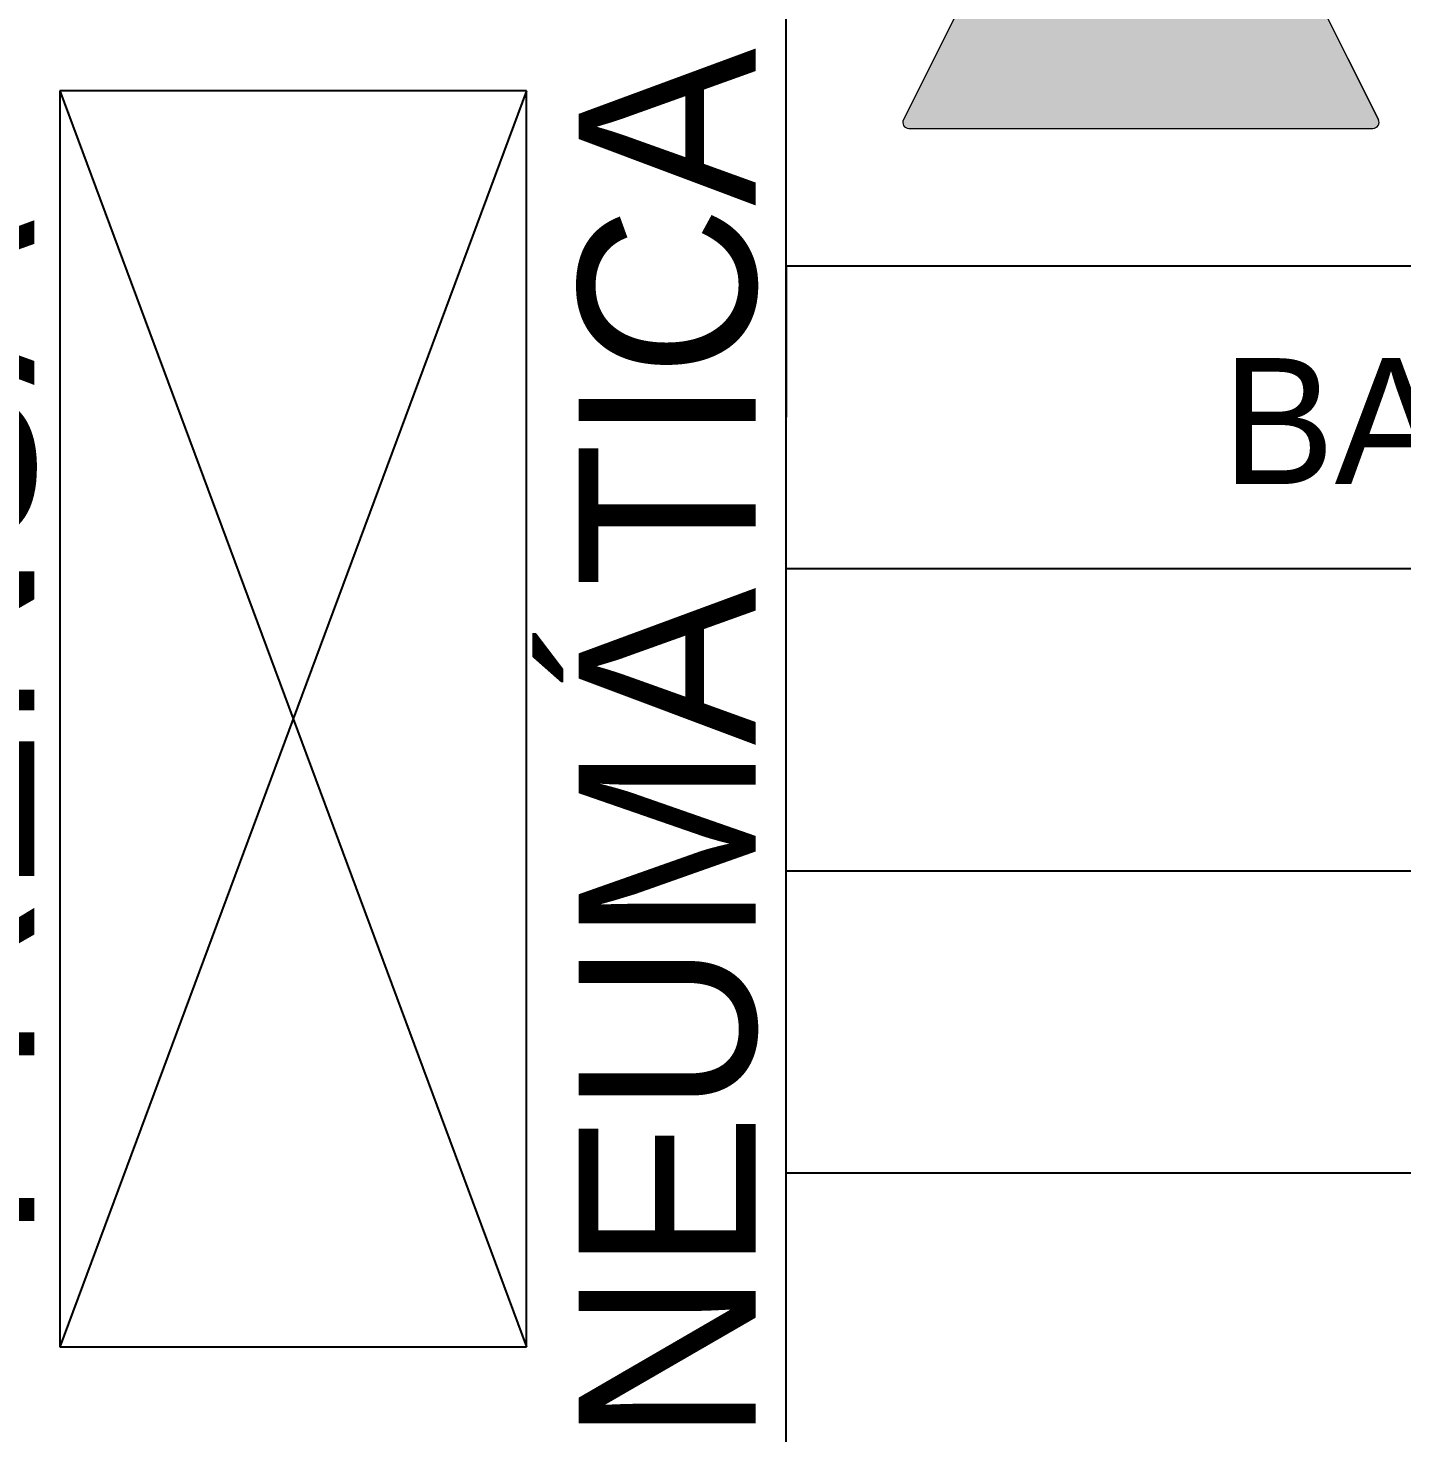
# Model space of a CAD drawing. Header units: metres. Extents: x 151 to 270, y 180 to 223.
# Drawn here: x 174.987 to 177.258, y 204.174 to 206.497 of the extents above; entities that cross this region are included whole.
import ezdxf

# ---------------------------------------------------------------- set-up
doc = ezdxf.new("R2010")
doc.units = ezdxf.units.M
doc.layers.add('1-AREA DE PRODUCCION', color=7, linetype='Continuous')
doc.layers.add('2-SEÑALETICA', color=2, linetype='Continuous')

msp = doc.modelspace()

# ---------------------------------------------------------------- hatches: boundary and pattern name
at = {"layer": '2-SEÑALETICA', "linetype": 'ByBlock', "lineweight": 15}
h = msp.add_hatch(color=2, dxfattribs=at)
h.paths.add_polyline_path([(177.2104, 206.3313, 0.557537), (177.2194, 206.3458), (176.8356, 207.1135, 0.618034), (176.8177, 207.1135), (176.6641, 206.8062), (176.4339, 206.3458, 0.557537), (176.4428, 206.3313)])
h.paths.add_polyline_path([(177.2208, 206.5928), (177.2208, 206.9369), (177.5554, 206.9369), (177.5554, 206.5928)], flags=9)

# ---------------------------------------------------------------- linework, layer by layer
at = {"layer": '1-AREA DE PRODUCCION', "color": 0}
for p, q in [((176.2401, 204.1037), (176.2401, 206.6037)), ((175.0393, 206.3931), (175.0393, 204.3165)), ((175.8108, 206.3931), (175.0393, 206.3931)), ((175.8108, 204.3165), (175.8108, 206.3931)), ((176.2401, 206.1037), (176.2401, 205.8537)), ((176.2401, 204.6037), (176.2401, 206.1037)), ((176.2401, 206.1037), (178.7401, 206.1037)), ((176.2401, 205.6037), (178.7401, 205.6037)), ((176.2401, 205.1037), (178.7401, 205.1037)), ((176.2401, 204.1037), (176.2401, 204.6037)), ((178.7401, 204.6037), (176.2401, 204.6037)), ((175.0393, 204.3165), (175.8108, 204.3165))]:
    msp.add_line(p, q, dxfattribs=at)
at = {"layer": '1-AREA DE PRODUCCION', "color": 0, "linetype": 'ByBlock'}
for p, q in [((175.0393, 206.3931), (175.8108, 204.3165)), ((175.8108, 206.3931), (175.0393, 204.3165))]:
    msp.add_line(p, q, dxfattribs=at)
at = {"layer": '2-SEÑALETICA', "color": 0, "linetype": 'ByBlock', "lineweight": 15}
for p, q in [((176.8177, 207.1135), (176.4339, 206.3458)), ((176.8356, 207.1135), (177.2194, 206.3458)), ((176.4428, 206.3313), (177.2104, 206.3313))]:
    msp.add_line(p, q, dxfattribs=at)
msp.add_lwpolyline([(177.2194, 206.3458), (176.8356, 207.1135, 0.618034), (176.8177, 207.1135), (176.4339, 206.3458, 0.557537), (176.4428, 206.3313), (177.2104, 206.3313, 0.557537)], format="xyb", close=True, dxfattribs=at)
msp.add_arc((177.2104, 206.3413), 0.01, 270, 26.5651, dxfattribs=at)

# ---------------------------------------------------------------- texts
at = {"layer": '1-AREA DE PRODUCCION', "color": 0}
for s, height, rotation, p in [('NEUMÁTICA', 0.2929, 90, (176.1898, 204.1576)), ('PRENSA ', 0.30727, 90, (174.9968, 204.4905)), ('BANDA ', 0.20822, 360, (176.9613, 205.7431))]:
    msp.add_text(s, height=height, rotation=rotation, dxfattribs=at).set_placement(p)
at = {"layer": '2-SEÑALETICA', "color": 18, "linetype": 'ByBlock', "lineweight": 15, "true_color": 0x000000}
msp.add_text('!', height=0.4213, dxfattribs=at).set_placement((176.7544, 206.3868))

doc.saveas('drawing.dxf')
